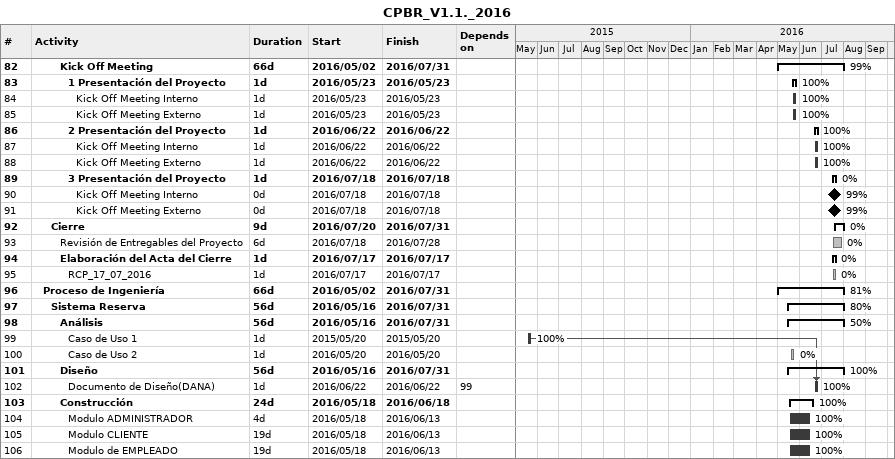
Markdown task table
CPBR_V1.1._2016

| ID | Level | Task | Duration | Start | Finish | Predecessors | % complete |
|---|---|---|---|---|---|---|---|
| 82 | 4 | **Kick Off Meeting** | 66d | 2016-05-02 | 2016-07-31 |  | 99 |
| 83 | 5 | **1 Presentación del Proyecto** | 1d | 2016-05-23 | 2016-05-23 |  | 100 |
| 84 | 6 | Kick Off Meeting Interno | 1d | 2016-05-23 | 2016-05-23 |  | 100 |
| 85 | 6 | Kick Off Meeting Externo | 1d | 2016-05-23 | 2016-05-23 |  | 100 |
| 86 | 5 | **2 Presentación del Proyecto** | 1d | 2016-06-22 | 2016-06-22 |  | 100 |
| 87 | 6 | Kick Off Meeting Interno | 1d | 2016-06-22 | 2016-06-22 |  | 100 |
| 88 | 6 | Kick Off Meeting Externo | 1d | 2016-06-22 | 2016-06-22 |  | 100 |
| 89 | 5 | **3 Presentación del Proyecto** | 1d | 2016-07-18 | 2016-07-18 |  | 0 |
| 90 | 6 | Kick Off Meeting Interno | 0d | 2016-07-18 | 2016-07-18 |  | 99 |
| 91 | 6 | Kick Off Meeting Externo | 0d | 2016-07-18 | 2016-07-18 |  | 99 |
| 92 | 3 | **Cierre** | 9d | 2016-07-20 | 2016-07-31 |  | 0 |
| 93 | 4 | Revisión de Entregables del Proyecto | 6d | 2016-07-18 | 2016-07-28 |  | 0 |
| 94 | 4 | **Elaboración del Acta del Cierre** | 1d | 2016-07-17 | 2016-07-17 |  | 0 |
| 95 | 5 | RCP_17_07_2016 | 1d | 2016-07-17 | 2016-07-17 |  | 0 |
| 96 | 2 | **Proceso de Ingeniería** | 66d | 2016-05-02 | 2016-07-31 |  | 81 |
| 97 | 3 | **Sistema Reserva** | 56d | 2016-05-16 | 2016-07-31 |  | 80 |
| 98 | 4 | **Análisis** | 56d | 2016-05-16 | 2016-07-31 |  | 50 |
| 99 | 5 | Caso de Uso 1 | 1d | 2015-05-20 | 2015-05-20 |  | 100 |
| 100 | 5 | Caso de Uso 2 | 1d | 2016-05-20 | 2016-05-20 |  | 0 |
| 101 | 4 | **Diseño** | 56d | 2016-05-16 | 2016-07-31 |  | 100 |
| 102 | 5 | Documento de Diseño(DANA) | 1d | 2016-06-22 | 2016-06-22 | 99 | 100 |
| 103 | 4 | **Construcción** | 24d | 2016-05-18 | 2016-06-18 |  | 100 |
| 104 | 5 | Modulo ADMINISTRADOR | 4d | 2016-05-18 | 2016-06-13 |  | 100 |
| 105 | 5 | Modulo CLIENTE | 19d | 2016-05-18 | 2016-06-13 |  | 100 |
| 106 | 5 | Modulo de EMPLEADO | 19d | 2016-05-18 | 2016-06-13 |  | 100 |
